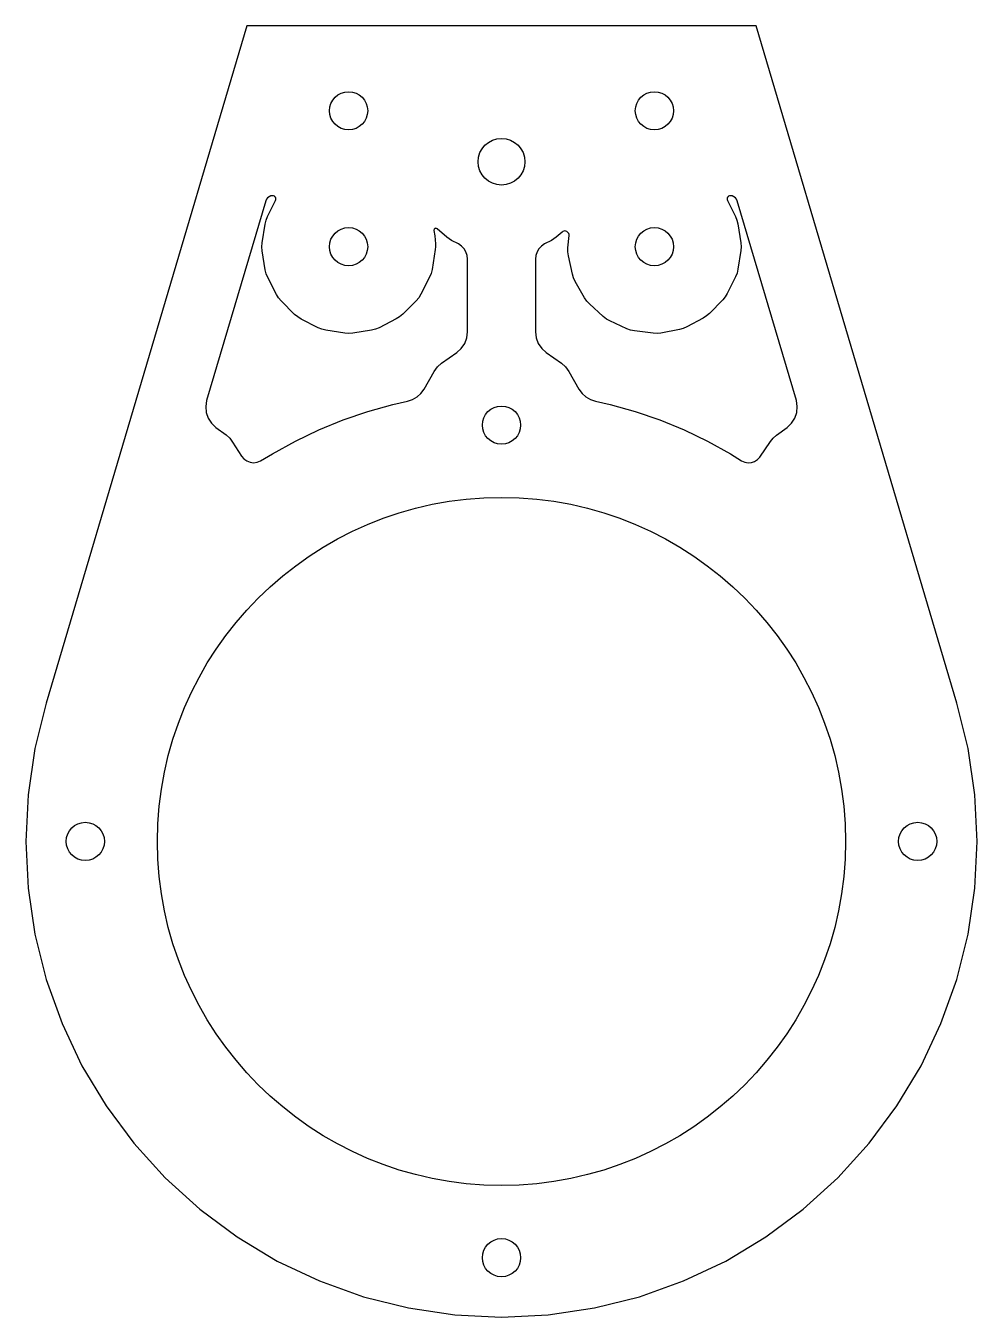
# Model space of a CAD drawing. Header units: millimetres. Extents: x 0 to 112, y 0 to 152.
import ezdxf

# ---------------------------------------------------------------- set-up
doc = ezdxf.new("R2010")
doc.units = ezdxf.units.MM
doc.layers.add('CUT', color=7, linetype='Continuous')

msp = doc.modelspace()

# ---------------------------------------------------------------- linework, layer by layer
at = {"layer": 'CUT'}
for points in [[(0, 56), (0.27, 50.51), (1.08, 45.07), (2.41, 39.74), (4.26, 34.57), (6.61, 29.6), (9.44, 24.89), (12.71, 20.47), (16.4, 16.4), (20.47, 12.71), (24.89, 9.44), (29.6, 6.61), (34.57, 4.26), (39.74, 2.41), (45.07, 1.08), (50.51, 0.27), (56, 0), (61.49, 0.27), (66.93, 1.08), (72.26, 2.41), (77.43, 4.26), (82.4, 6.61), (87.11, 9.44), (91.53, 12.71), (95.6, 16.4), (99.29, 20.47), (102.56, 24.89), (105.39, 29.6), (107.74, 34.57), (109.59, 39.74), (110.92, 45.07), (111.73, 50.51), (112, 56), (111.73, 61.49), (110.92, 66.93), (109.59, 72.26), (86, 152), (26, 152), (2.41, 72.26), (1.08, 66.93), (0.27, 61.49)], [(25.4, 101.35), (25.67, 101.02), (26.01, 100.78), (26.4, 100.63), (26.82, 100.58), (27.23, 100.64), (27.62, 100.8), (29.05, 101.64), (31.74, 103.12), (34.51, 104.45), (37.36, 105.61), (40.27, 106.61), (43.22, 107.44), (44.93, 107.81), (45.52, 108), (46.06, 108.32), (46.52, 108.74), (46.89, 109.24), (48.09, 111.33), (48.47, 111.85), (48.95, 112.28), (50.74, 113.54), (51.26, 114.02), (51.67, 114.61), (51.92, 115.28), (52, 115.99), (52, 124.54), (51.95, 124.97), (51.81, 125.39), (51.59, 125.76), (51.29, 126.07), (50.93, 126.32), (50.11, 126.75), (49.82, 126.92), (49.55, 127.13), (48.41, 128.11), (48.36, 128.14), (48.31, 128.16), (48.26, 128.17), (48.21, 128.16), (48.16, 128.14), (48.11, 128.1), (48.08, 128.06), (48.06, 128.01), (48.05, 127.96), (48.05, 127.91), (48.17, 127.27), (48.23, 126.33), (48.23, 126), (48.2, 125.67), (47.82, 123.3), (47.71, 122.85), (47.53, 122.41), (46.51, 120.4), (46.27, 120), (45.96, 119.64), (44.37, 118.05), (44.01, 117.74), (43.61, 117.5), (41.6, 116.47), (41.17, 116.29), (40.71, 116.18), (38.48, 115.82), (38.01, 115.79), (37.54, 115.82), (35.32, 116.17), (34.86, 116.28), (34.42, 116.46), (32.41, 117.48), (32.01, 117.73), (31.65, 118.03), (30.06, 119.62), (29.75, 119.98), (29.5, 120.38), (28.48, 122.39), (28.29, 122.82), (28.18, 123.28), (27.83, 125.51), (27.79, 125.97), (27.82, 126.44), (28.17, 128.67), (28.28, 129.13), (28.46, 129.56), (29.41, 131.45), (29.44, 131.54), (29.45, 131.64), (29.43, 131.73), (29.39, 131.82), (29.33, 131.89), (29.26, 131.95), (29.17, 131.99), (29.07, 132), (29.05, 132), (28.84, 131.97), (28.64, 131.89), (28.47, 131.77), (28.34, 131.6), (28.25, 131.41), (21.29, 107.88), (21.18, 107.18), (21.23, 106.48), (21.46, 105.82), (21.84, 105.22), (22.35, 104.74), (23.59, 103.84), (24.01, 103.46), (24.35, 103.01)], [(61.07, 126.32), (60.71, 126.07), (60.41, 125.76), (60.19, 125.39), (60.05, 124.97), (60, 124.54), (60, 115.99), (60.08, 115.28), (60.33, 114.61), (60.74, 114.02), (61.26, 113.54), (63.05, 112.28), (63.53, 111.85), (63.91, 111.33), (65.11, 109.24), (65.48, 108.74), (65.94, 108.32), (66.48, 108), (67.07, 107.81), (68.78, 107.44), (71.73, 106.61), (74.64, 105.61), (77.49, 104.45), (80.26, 103.12), (82.95, 101.64), (84.27, 100.8), (84.63, 100.63), (85.03, 100.56), (85.42, 100.59), (85.8, 100.72), (86.13, 100.94), (86.4, 101.24), (87.66, 103.08), (87.98, 103.47), (88.36, 103.8), (89.65, 104.74), (90.16, 105.22), (90.54, 105.82), (90.77, 106.48), (90.82, 107.18), (90.71, 107.88), (83.75, 131.41), (83.66, 131.6), (83.53, 131.77), (83.36, 131.89), (83.16, 131.97), (82.95, 132), (82.93, 132), (82.83, 131.99), (82.74, 131.95), (82.67, 131.89), (82.61, 131.82), (82.57, 131.73), (82.55, 131.64), (82.56, 131.54), (82.59, 131.45), (83.54, 129.57), (83.72, 129.14), (83.83, 128.69), (84.18, 126.46), (84.21, 126), (84.18, 125.54), (83.84, 123.35), (83.73, 122.9), (83.56, 122.47), (82.57, 120.49), (82.33, 120.1), (82.04, 119.74), (80.5, 118.15), (80.15, 117.85), (79.76, 117.6), (77.81, 116.55), (77.39, 116.36), (76.94, 116.25), (74.76, 115.84), (74.31, 115.79), (73.84, 115.81), (71.65, 116.09), (71.19, 116.18), (70.76, 116.34), (68.75, 117.27), (68.35, 117.49), (67.98, 117.78), (66.35, 119.27), (66.03, 119.61), (65.77, 119.99), (64.67, 121.91), (64.47, 122.33), (64.34, 122.77), (63.87, 124.93), (63.8, 125.39), (63.81, 125.85), (63.95, 127.31), (63.95, 127.43), (63.92, 127.54), (63.86, 127.64), (63.78, 127.73), (63.69, 127.79), (63.58, 127.83), (63.46, 127.85), (63.35, 127.83), (63.24, 127.79), (63.15, 127.73), (62.45, 127.13), (62.18, 126.92), (61.89, 126.75)]]:
    msp.add_lwpolyline(points, close=True, dxfattribs=at)
for centre, radius in [((38, 142), 2.25), ((74, 142), 2.25), ((56, 136), 2.75), ((38, 126), 2.25), ((74, 126), 2.25), ((56, 105), 2.25), ((56, 56), 40.5), ((7, 56), 2.25), ((105, 56), 2.25), ((56, 7), 2.25)]:
    msp.add_circle(centre, radius, dxfattribs=at)

doc.saveas('drawing.dxf')
